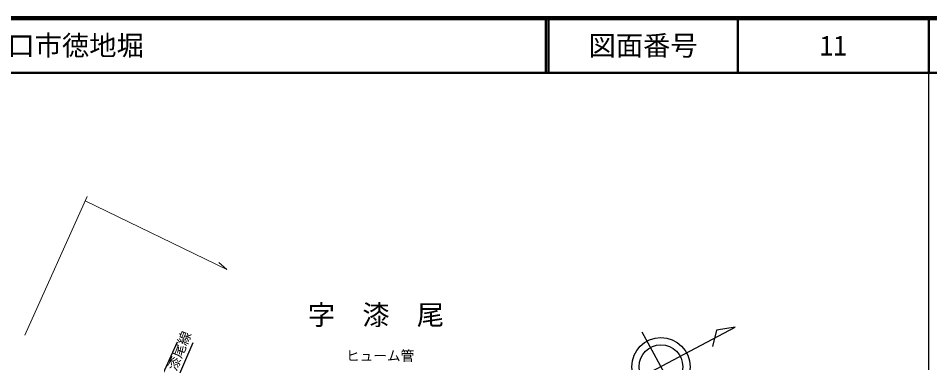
# Model space of a CAD drawing. Units: millimetres, scale not verified. Extents: x 40000 to 680000, y 20000 to 380000.
# Drawn here: x 412000 to 579200, y 316900 to 380000 of the extents above; entities that cross this region are included whole.
import ezdxf
from ezdxf.enums import TextEntityAlignment as Align

# ---------------------------------------------------------------- set-up
doc = ezdxf.new("R2010")
doc.units = ezdxf.units.MM
doc.header["$LTSCALE"] = 1000
for name, color, linetype, lineweight in [('M-BGD', 7, 'Continuous', 25), ('M-STR-HTXT', 7, 'Continuous', 13), ('M-TTL', 2, 'Continuous', 140), ('M-TTL-BAND', 7, 'Continuous', 25), ('M-TTL-LINE', 7, 'Continuous', 50)]:
    doc.layers.add(name, color=color, linetype=linetype, lineweight=lineweight)
doc.layers.add('M-BMK-HTXT', color=7, linetype='Continuous')
doc.layers.add('M-TTL-TXT', color=7, linetype='Continuous')
doc.styles.add('ＭＳ ゴシック', font='')
doc.styles.get('ＭＳ ゴシック').set_extended_font_data('MS Gothic')

msp = doc.modelspace()

# ---------------------------------------------------------------- linework, layer by layer
at = {"layer": 'M-BGD'}
for p, q in [((521323, 311711), (543478, 323441)), ((540087, 322839), (539328, 319885)), ((543478, 323441), (540087, 322839)), ((526364, 322580), (533422, 309789)), ((437092, 311610), (441191, 320725)), ((444034, 320549), (439699, 310557))]:
    msp.add_line(p, q, dxfattribs=at)
for radius in [5351, 4000]:
    msp.add_circle((529891, 316179), radius, dxfattribs=at)
at = {"layer": 'M-STR-HTXT'}
for p, q in [((424630, 347359), (413200, 321959)), ((424262, 346543), (450284, 333982)), ((450284, 333982), (448769, 335288))]:
    msp.add_line(p, q, dxfattribs=at)
at = {"layer": 'M-TTL'}
msp.add_line((680000, 380000), (40000, 380000), dxfattribs=at)
at = {"layer": 'M-TTL-BAND'}
msp.add_line((579000, 20000), (579000, 370000), dxfattribs=at)
at = {"layer": 'M-TTL-LINE'}
for p, q in [((508747, 380000), (508747, 370000)), ((509247, 380000), (509247, 370000)), ((543997, 380000), (543997, 370000)), ((579000, 380000), (579000, 370000)), ((40000, 370000), (680000, 370000))]:
    msp.add_line(p, q, dxfattribs=at)

# ---------------------------------------------------------------- texts
at = {"layer": 'M-BGD', "style": 'ＭＳ ゴシック'}
msp.add_text('漆尾線', height=1833, rotation=67.781, dxfattribs=at).set_placement((441475, 315054), align=Align.BOTTOM_LEFT)
at = {"layer": 'M-BMK-HTXT', "style": 'ＭＳ ゴシック'}
msp.add_text('字\u3000漆\u3000尾', height=3666, dxfattribs=at).set_placement((465113, 322734), align=Align.BOTTOM_LEFT)
at = {"layer": 'M-STR-HTXT', "style": 'ＭＳ ゴシック'}
msp.add_text('ヒューム管', height=1833, dxfattribs=at).set_placement((472128, 316710), align=Align.BOTTOM_LEFT)
at = {"layer": 'M-TTL-TXT', "style": 'ＭＳ ゴシック'}
msp.add_text('山口市徳地堀', height=3666, dxfattribs=at).set_placement((405024, 375000), align=Align.MIDDLE_LEFT)
for s, p in [('図面番号', (526622, 375000)), ('11', (561497, 375000))]:
    msp.add_text(s, height=3666, dxfattribs=at).set_placement(p, align=Align.MIDDLE_CENTER)

doc.saveas('drawing.dxf')
